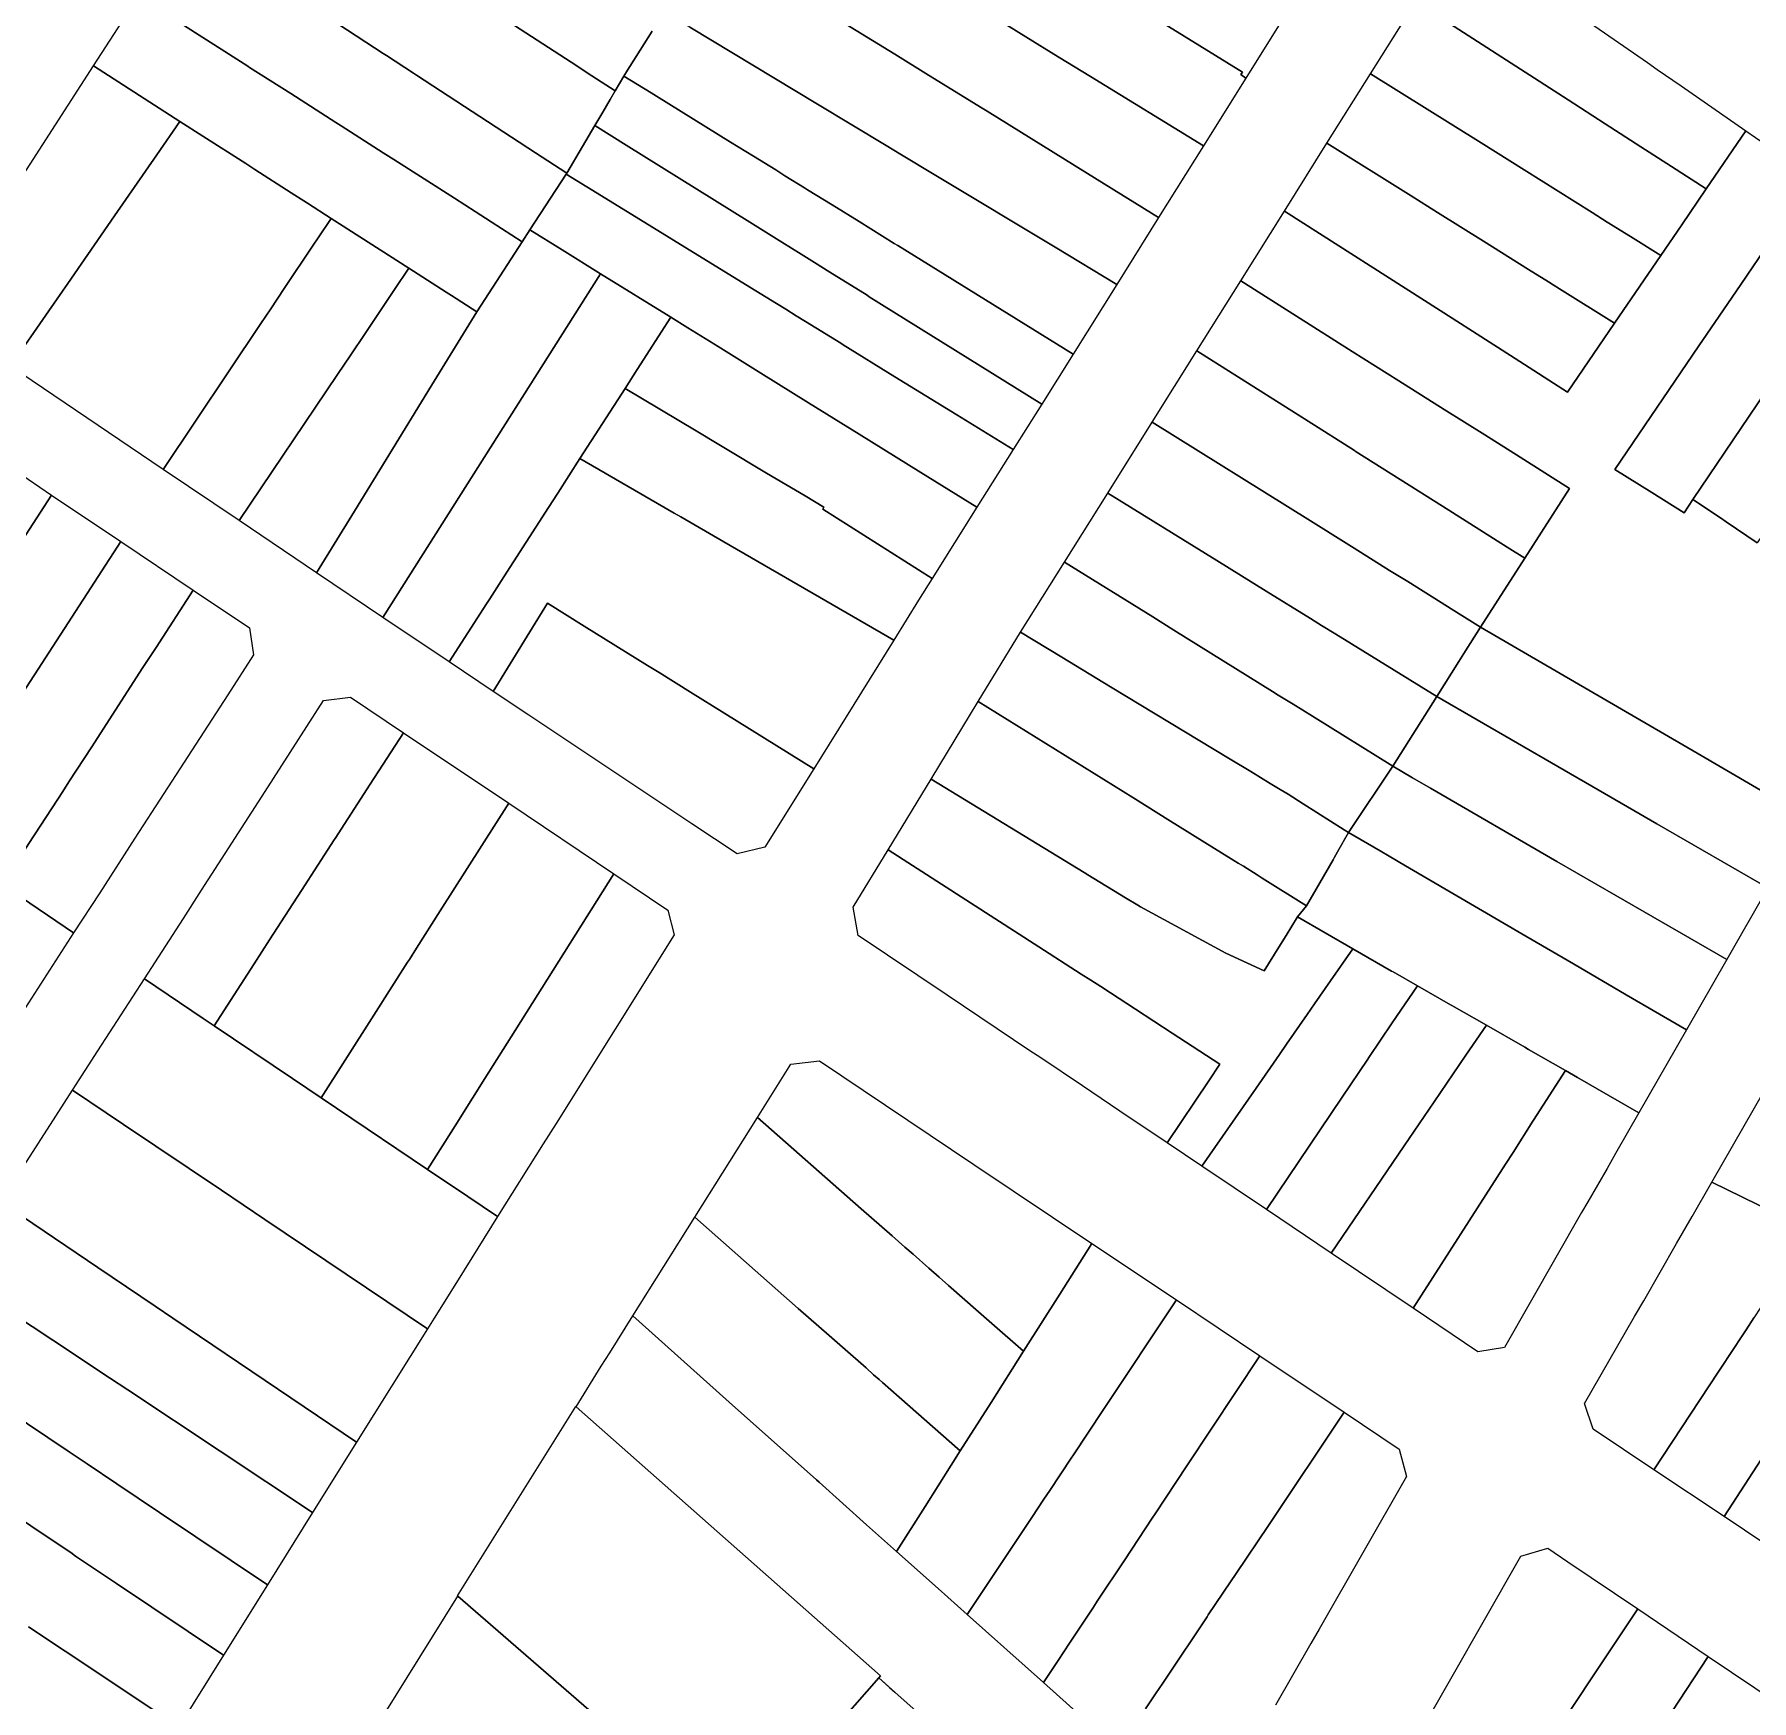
# Model space of a CAD drawing. Header units: metres. Extents: x 3 to 1005126, y 39 to 4383651.
# Drawn here: x 490633.2 to 490755.6, y 4370836.7 to 4370955.4 of the extents above; entities that cross this region are included whole.
import ezdxf

# ---------------------------------------------------------------- set-up
doc = ezdxf.new("R2010")
doc.units = ezdxf.units.M
doc.header["$MEASUREMENT"] = 0
doc.layers.add('TM_Llucmajor', color=7, linetype='Continuous')

msp = doc.modelspace()

# ---------------------------------------------------------------- linework, layer by layer
at = {"layer": 'TM_Llucmajor', "linetype": 'Continuous', "flags": 128}
for points in [[(490684.54, 4370967.11), (490687.67, 4370972.25), (490689.63, 4370971.04), (490697.98, 4370965.88), (490698.47, 4370965.58), (490700.12, 4370964.56), (490701.12, 4370963.94), (490703.58, 4370962.43), (490704.55, 4370961.83), (490704.86, 4370961.64), (490706.95, 4370960.35), (490707.97, 4370959.72), (490719.33, 4370952.7), (490719.23, 4370952.54), (490719.57, 4370952.27), (490716.55, 4370947.44), (490708.51, 4370952.38), (490706.2, 4370953.8), (490703.9, 4370955.21), (490701.51, 4370956.68), (490697.69, 4370959.03), (490695.32, 4370960.48), (490687.24, 4370965.45), (490684.54, 4370967.11)], [(490681.39, 4370962.13), (490684.08, 4370966.38), (490684.54, 4370967.11), (490687.24, 4370965.45), (490695.32, 4370960.48), (490697.69, 4370959.03), (490701.51, 4370956.68), (490703.9, 4370955.21), (490706.2, 4370953.8), (490708.51, 4370952.38), (490716.55, 4370947.44), (490713.36, 4370942.34), (490708.97, 4370945.06), (490701.13, 4370949.91), (490700.78, 4370950.13), (490696.96, 4370952.49), (490694.57, 4370953.97), (490691.38, 4370955.94), (490687.18, 4370958.54), (490685.23, 4370959.75), (490684.69, 4370960.09), (490681.39, 4370962.13)], [(490640.65, 4370958.11), (490643.96, 4370963.24), (490651.82, 4370958.12), (490654.93, 4370956.09), (490658.08, 4370954.04), (490658.32, 4370953.88), (490660.26, 4370952.62), (490660.47, 4370952.49), (490668.95, 4370946.96), (490671.18, 4370945.51), (490671.14, 4370945.44), (490668.55, 4370941.46), (490668, 4370940.62), (490665.8, 4370942.03), (490664.64, 4370942.77), (490663.17, 4370943.71), (490658.85, 4370946.48), (490658.09, 4370946.96), (490655.1, 4370948.87), (490654.72, 4370949.11), (490651.5, 4370951.17), (490648.57, 4370953.04), (490648.44, 4370953.13), (490640.65, 4370958.11)], [(490678.13, 4370956.99), (490679.55, 4370959.22), (490680.87, 4370961.31), (490681.39, 4370962.13), (490684.69, 4370960.09), (490685.23, 4370959.75), (490687.18, 4370958.54), (490691.38, 4370955.94), (490694.57, 4370953.97), (490696.96, 4370952.49), (490700.78, 4370950.13), (490701.13, 4370949.91), (490708.97, 4370945.06), (490713.36, 4370942.34), (490710.38, 4370937.57), (490705.98, 4370940.22), (490697.48, 4370945.34), (490694.92, 4370946.88), (490693.93, 4370947.47), (490689.04, 4370950.42), (490679.94, 4370955.9), (490678.13, 4370956.99)], [(490731.68, 4370957.71), (490734.58, 4370962.33), (490735.19, 4370962.38), (490748.21, 4370953.38), (490748.9, 4370952.9), (490750.61, 4370951.72), (490755.22, 4370948.53), (490752.39, 4370944.39), (490749.91, 4370945.98), (490747.72, 4370947.39), (490745.19, 4370949.02), (490742.55, 4370950.72), (490731.68, 4370957.71)], [(490637.44, 4370953.14), (490640.65, 4370958.11), (490648.44, 4370953.13), (490648.57, 4370953.04), (490651.5, 4370951.17), (490654.72, 4370949.11), (490655.1, 4370948.87), (490658.09, 4370946.96), (490658.85, 4370946.48), (490663.17, 4370943.71), (490664.64, 4370942.77), (490665.8, 4370942.03), (490668, 4370940.62), (490666.16, 4370937.78), (490664.76, 4370935.63), (490662.96, 4370936.78), (490662.59, 4370937.02), (490659.93, 4370938.73), (490654.38, 4370942.28), (490652.7, 4370943.36), (490651.53, 4370944.11), (490648.94, 4370945.77), (490648.3, 4370946.18), (490645.24, 4370948.14), (490643.61, 4370949.19), (490637.44, 4370953.14)], [(490728.47, 4370952.59), (490731.68, 4370957.71), (490742.55, 4370950.72), (490745.19, 4370949.02), (490747.72, 4370947.39), (490749.91, 4370945.98), (490752.39, 4370944.39), (490750.64, 4370941.82), (490749.15, 4370939.63), (490746.99, 4370940.98), (490745.33, 4370942.02), (490744.26, 4370942.7), (490739.42, 4370945.73), (490736.34, 4370947.66), (490728.47, 4370952.59)], [(490631.53, 4370931.75), (490627.27, 4370934.62), (490627.18, 4370934.69), (490626.8, 4370936.67), (490637.44, 4370953.14), (490643.61, 4370949.19), (490641.97, 4370946.82), (490638.95, 4370942.45), (490635.62, 4370937.64), (490634.27, 4370935.69), (490631.53, 4370931.75)], [(490673.17, 4370948.89), (490673.74, 4370949.85), (490674.26, 4370950.74), (490674.63, 4370951.37), (490675.25, 4370952.42), (490677.19, 4370951.22), (490677.58, 4370950.98), (490682.85, 4370947.72), (490684.49, 4370946.71), (490686.07, 4370945.73), (490686.73, 4370945.32), (490688.12, 4370944.46), (490688.34, 4370944.32), (490690.09, 4370943.24), (490692.01, 4370942.05), (490694.51, 4370940.5), (490694.78, 4370940.34), (490707.26, 4370932.61), (490705.03, 4370929.05), (490692.74, 4370936.7), (490692.58, 4370936.8), (490689.93, 4370938.45), (490688.83, 4370939.14), (490687.89, 4370939.72), (490686.51, 4370940.59), (490684.23, 4370942.01), (490675.41, 4370947.5), (490673.17, 4370948.89)], [(490725.36, 4370947.63), (490728.47, 4370952.59), (490736.34, 4370947.66), (490739.42, 4370945.73), (490744.26, 4370942.7), (490745.33, 4370942.02), (490746.99, 4370940.98), (490749.15, 4370939.63), (490745.86, 4370934.81), (490741.93, 4370937.26), (490741.49, 4370937.54), (490741.14, 4370937.76), (490739.73, 4370938.64), (490736.52, 4370940.65), (490733.24, 4370942.7), (490731.35, 4370943.88), (490725.36, 4370947.63)], [(490631.53, 4370931.75), (490634.27, 4370935.69), (490635.62, 4370937.64), (490638.95, 4370942.45), (490641.97, 4370946.82), (490643.61, 4370949.19), (490645.24, 4370948.14), (490648.3, 4370946.18), (490648.94, 4370945.77), (490651.53, 4370944.11), (490652.7, 4370943.36), (490654.38, 4370942.28), (490653.45, 4370940.89), (490653.1, 4370940.37), (490651.04, 4370937.28), (490650.08, 4370935.84), (490649.38, 4370934.79), (490642.42, 4370924.38), (490631.53, 4370931.75)], [(490671.14, 4370945.44), (490671.18, 4370945.51), (490672.3, 4370947.41), (490673.17, 4370948.89), (490675.41, 4370947.5), (490684.23, 4370942.01), (490686.51, 4370940.59), (490687.89, 4370939.72), (490688.83, 4370939.14), (490689.93, 4370938.45), (490692.58, 4370936.8), (490692.74, 4370936.7), (490705.03, 4370929.05), (490702.99, 4370925.81), (490698.97, 4370928.29), (490694.57, 4370931), (490690.88, 4370933.27), (490690.7, 4370933.38), (490688.2, 4370934.92), (490687.52, 4370935.34), (490686.78, 4370935.8), (490686.12, 4370936.21), (490683.91, 4370937.57), (490673.35, 4370944.08), (490671.14, 4370945.44)], [(490722.33, 4370942.8), (490725.36, 4370947.63), (490731.35, 4370943.88), (490733.24, 4370942.7), (490736.52, 4370940.65), (490739.73, 4370938.64), (490741.14, 4370937.76), (490741.49, 4370937.54), (490741.93, 4370937.26), (490745.86, 4370934.81), (490742.51, 4370929.9), (490738.76, 4370932.3), (490736.91, 4370933.48), (490733.43, 4370935.71), (490722.33, 4370942.8)], [(490668.55, 4370941.46), (490671.14, 4370945.44), (490673.35, 4370944.08), (490683.91, 4370937.57), (490686.12, 4370936.21), (490686.78, 4370935.8), (490687.52, 4370935.34), (490688.2, 4370934.92), (490690.7, 4370933.38), (490690.88, 4370933.27), (490694.57, 4370931), (490698.97, 4370928.29), (490702.99, 4370925.81), (490700.41, 4370921.69), (490696.41, 4370924.17), (490692.02, 4370926.9), (490688.41, 4370929.14), (490685.01, 4370931.26), (490681.96, 4370933.15), (490679.81, 4370934.48), (490678.6, 4370935.23), (490673.58, 4370938.34), (490670.85, 4370940.03), (490668.55, 4370941.46)], [(490748.5, 4370922.74), (490745.87, 4370924.39), (490751.86, 4370933.19), (490753.31, 4370935.32), (490754.85, 4370937.58), (490760.04, 4370945.2), (490764.84, 4370941.87), (490759.59, 4370934.33), (490757.99, 4370931.95), (490756.58, 4370929.87), (490751.44, 4370922.25), (490750.82, 4370921.29), (490748.5, 4370922.74)], [(490642.42, 4370924.38), (490649.38, 4370934.79), (490650.08, 4370935.84), (490651.04, 4370937.28), (490653.1, 4370940.37), (490653.45, 4370940.89), (490654.38, 4370942.28), (490659.93, 4370938.73), (490658.91, 4370937.21), (490657.48, 4370935.08), (490656.99, 4370934.37), (490656.8, 4370934.08), (490655.78, 4370932.56), (490654.83, 4370931.15), (490647.82, 4370920.75), (490642.42, 4370924.38)], [(490653.35, 4370917.03), (490656.05, 4370921.42), (490660.11, 4370928.04), (490661.53, 4370930.37), (490664.76, 4370935.63), (490666.16, 4370937.78), (490668, 4370940.62), (490668.55, 4370941.46), (490670.85, 4370940.03), (490673.58, 4370938.34), (490658.07, 4370913.84), (490653.35, 4370917.03)], [(490751.44, 4370922.25), (490756.58, 4370929.87), (490757.99, 4370931.95), (490759.59, 4370934.33), (490764.84, 4370941.87), (490769.31, 4370938.76), (490764.21, 4370931.16), (490762.2, 4370928.21), (490762.09, 4370928.05), (490759.76, 4370924.63), (490758.42, 4370922.66), (490756.03, 4370919.15), (490753.8, 4370920.66), (490753.4, 4370920.93), (490751.44, 4370922.25)], [(490647.82, 4370920.75), (490654.83, 4370931.15), (490655.78, 4370932.56), (490656.8, 4370934.08), (490656.99, 4370934.37), (490657.48, 4370935.08), (490658.91, 4370937.21), (490659.93, 4370938.73), (490662.59, 4370937.02), (490662.96, 4370936.78), (490664.76, 4370935.63), (490661.53, 4370930.37), (490660.11, 4370928.04), (490656.05, 4370921.42), (490653.35, 4370917.03), (490647.82, 4370920.75)], [(490658.07, 4370913.84), (490673.58, 4370938.34), (490678.6, 4370935.23), (490676.2, 4370931.51), (490675.33, 4370930.15), (490672.12, 4370925.16), (490670.53, 4370922.7), (490669.88, 4370921.68), (490667.38, 4370917.8), (490666.7, 4370916.74), (490665.69, 4370915.18), (490665.45, 4370914.81), (490662.79, 4370910.67), (490658.07, 4370913.84)], [(490716.09, 4370932.85), (490719.21, 4370937.82), (490727.16, 4370932.8), (490729.66, 4370931.22), (490730.49, 4370930.7), (490733.72, 4370928.66), (490736.6, 4370926.85), (490739.12, 4370925.26), (490742.64, 4370923.04), (490739.45, 4370918.06), (490738.19, 4370918.86), (490733.59, 4370921.77), (490730.57, 4370923.68), (490727.37, 4370925.7), (490727.31, 4370925.74), (490724.02, 4370927.83), (490716.09, 4370932.85)], [(490675.33, 4370930.15), (490676.2, 4370931.51), (490678.6, 4370935.23), (490679.81, 4370934.48), (490681.96, 4370933.15), (490685.01, 4370931.26), (490688.41, 4370929.14), (490692.02, 4370926.9), (490696.41, 4370924.17), (490700.41, 4370921.69), (490697.22, 4370916.62), (490689.43, 4370921.57), (490689.5, 4370921.7), (490688.16, 4370922.5), (490685.42, 4370924.13), (490682.36, 4370925.96), (490682.02, 4370926.16), (490680.39, 4370927.13), (490675.33, 4370930.15)], [(490712.89, 4370927.76), (490716.09, 4370932.85), (490724.02, 4370927.83), (490727.31, 4370925.74), (490727.37, 4370925.7), (490730.57, 4370923.68), (490733.59, 4370921.77), (490738.19, 4370918.86), (490739.45, 4370918.06), (490736.31, 4370913.15), (490734.41, 4370914.34), (490732.85, 4370915.31), (490731.11, 4370916.4), (490729.81, 4370917.2), (490727.29, 4370918.78), (490726.73, 4370919.13), (490724.18, 4370920.72), (490712.89, 4370927.76)], [(490672.12, 4370925.16), (490675.33, 4370930.15), (490680.39, 4370927.13), (490682.02, 4370926.16), (490682.36, 4370925.96), (490685.42, 4370924.13), (490688.16, 4370922.5), (490689.5, 4370921.7), (490689.43, 4370921.57), (490697.22, 4370916.62), (490696.25, 4370915.07), (490694.48, 4370912.22), (490682.37, 4370919.22), (490679.3, 4370921.01), (490678.84, 4370921.27), (490676.01, 4370922.91), (490672.12, 4370925.16)], [(490709.73, 4370922.71), (490712.89, 4370927.76), (490724.18, 4370920.72), (490726.73, 4370919.13), (490727.29, 4370918.78), (490729.81, 4370917.2), (490731.11, 4370916.4), (490732.85, 4370915.31), (490734.41, 4370914.34), (490736.31, 4370913.15), (490735.12, 4370911.28), (490734.76, 4370910.7), (490733.19, 4370908.2), (490725.98, 4370912.66), (490724.98, 4370913.28), (490724.18, 4370913.77), (490721.03, 4370915.72), (490717.51, 4370917.9), (490709.73, 4370922.71)], [(490616.15, 4370904.86), (490616.69, 4370905.71), (490618.67, 4370908.86), (490619.21, 4370909.73), (490620.41, 4370911.62), (490622.5, 4370914.93), (490624.45, 4370918.04), (490624.56, 4370918.21), (490627.05, 4370922.15), (490627.99, 4370923.64), (490629.45, 4370925.97), (490634.46, 4370922.55), (490629.41, 4370914.81), (490627.4, 4370911.73), (490627.04, 4370911.17), (490625.02, 4370908.07), (490624.33, 4370907), (490622.53, 4370904.25), (490622.19, 4370903.73), (490622.11, 4370903.61), (490620.85, 4370901.67), (490618.75, 4370903.09), (490617.82, 4370903.73), (490616.15, 4370904.86)], [(490662.79, 4370910.67), (490665.45, 4370914.81), (490665.69, 4370915.18), (490666.7, 4370916.74), (490667.38, 4370917.8), (490669.88, 4370921.68), (490670.53, 4370922.7), (490672.12, 4370925.16), (490676.01, 4370922.91), (490678.84, 4370921.27), (490679.3, 4370921.01), (490682.37, 4370919.22), (490694.48, 4370912.22), (490688.78, 4370903.06), (490681.56, 4370907.54), (490680.87, 4370907.97), (490679.99, 4370908.53), (490677.77, 4370909.91), (490676.93, 4370910.42), (490672.41, 4370913.23), (490669.81, 4370914.85), (490668.55, 4370912.82), (490665.92, 4370908.57), (490662.79, 4370910.67)], [(490620.85, 4370901.67), (490622.11, 4370903.61), (490622.19, 4370903.73), (490622.53, 4370904.25), (490624.33, 4370907), (490625.02, 4370908.07), (490627.04, 4370911.17), (490627.4, 4370911.73), (490629.41, 4370914.81), (490634.46, 4370922.55), (490639.39, 4370919.25), (490632.4, 4370908.46), (490632.32, 4370908.33), (490632.11, 4370908), (490630.55, 4370905.59), (490629.44, 4370903.89), (490625.82, 4370898.29), (490623.82, 4370899.66), (490623.11, 4370900.14), (490620.85, 4370901.67)], [(490706.64, 4370917.79), (490709.73, 4370922.71), (490717.51, 4370917.9), (490721.03, 4370915.72), (490724.18, 4370913.77), (490724.98, 4370913.28), (490725.98, 4370912.66), (490733.19, 4370908.2), (490730.06, 4370903.24), (490724.32, 4370906.8), (490722.94, 4370907.66), (490721.89, 4370908.31), (490721.47, 4370908.57), (490714.44, 4370912.94), (490712.94, 4370913.88), (490706.64, 4370917.79)], [(490625.82, 4370898.29), (490629.44, 4370903.89), (490630.55, 4370905.59), (490632.11, 4370908), (490632.32, 4370908.33), (490632.4, 4370908.46), (490639.39, 4370919.25), (490644.55, 4370915.79), (490641.91, 4370911.71), (490640.92, 4370910.2), (490637.53, 4370904.95), (490637.32, 4370904.62), (490635.7, 4370902.14), (490635.25, 4370901.45), (490633.7, 4370899.04), (490632.8, 4370897.66), (490632.73, 4370897.55), (490630.95, 4370894.81), (490628.48, 4370896.49), (490627.16, 4370897.38), (490625.82, 4370898.29)], [(490703.51, 4370912.8), (490706.64, 4370917.79), (490712.94, 4370913.88), (490714.44, 4370912.94), (490721.47, 4370908.57), (490721.89, 4370908.31), (490722.94, 4370907.66), (490724.32, 4370906.8), (490730.06, 4370903.24), (490726.95, 4370898.59), (490726.9, 4370898.52), (490726.59, 4370898.71), (490723.65, 4370900.57), (490722.59, 4370901.24), (490722.03, 4370901.58), (490721.32, 4370902), (490719.93, 4370902.86), (490718.45, 4370903.75), (490717.31, 4370904.43), (490709.94, 4370908.9), (490706.47, 4370911.01), (490703.51, 4370912.8)], [(490630.95, 4370894.81), (490632.73, 4370897.55), (490632.8, 4370897.66), (490633.7, 4370899.04), (490635.25, 4370901.45), (490635.7, 4370902.14), (490637.32, 4370904.62), (490637.53, 4370904.95), (490640.92, 4370910.2), (490641.91, 4370911.71), (490644.55, 4370915.79), (490648.56, 4370913.11), (490648.86, 4370911.19), (490647.01, 4370908.32), (490642.46, 4370901.3), (490640.4, 4370898.11), (490637.89, 4370894.22), (490636.03, 4370891.36), (490631.65, 4370894.33), (490630.95, 4370894.81)], [(490665.92, 4370908.57), (490668.55, 4370912.82), (490669.81, 4370914.85), (490672.41, 4370913.23), (490676.93, 4370910.42), (490677.77, 4370909.91), (490679.99, 4370908.53), (490680.87, 4370907.97), (490681.56, 4370907.54), (490688.78, 4370903.06), (490685.29, 4370897.47), (490683.31, 4370896.99), (490680.09, 4370899.14), (490677.53, 4370900.84), (490676.74, 4370901.37), (490668.47, 4370906.89), (490665.92, 4370908.57)], [(490700.5, 4370907.86), (490703.51, 4370912.8), (490706.47, 4370911.01), (490709.94, 4370908.9), (490717.31, 4370904.43), (490718.45, 4370903.75), (490719.93, 4370902.86), (490721.32, 4370902), (490722.03, 4370901.58), (490722.59, 4370901.24), (490723.65, 4370900.57), (490726.59, 4370898.71), (490726.9, 4370898.52), (490726.11, 4370897.13), (490725.86, 4370896.71), (490725.79, 4370896.58), (490723.9, 4370893.3), (490720.74, 4370895.27), (490720.39, 4370895.5), (490719.4, 4370896.11), (490719.02, 4370896.34), (490718.73, 4370896.53), (490715.78, 4370898.36), (490715.39, 4370898.59), (490714.21, 4370899.33), (490711.51, 4370901.02), (490700.5, 4370907.86)], [(490733.19, 4370908.2), (490734.76, 4370910.7), (490735.12, 4370911.28), (490736.31, 4370913.15), (490751.74, 4370904.18), (490759.64, 4370899.57), (490756.78, 4370894.57), (490748.86, 4370899.14), (490744.68, 4370901.55), (490733.19, 4370908.2)], [(490645.26, 4370885.26), (490641.07, 4370888.09), (490643.85, 4370892.4), (490645.15, 4370894.42), (490646.35, 4370896.29), (490649.67, 4370901.43), (490653.85, 4370907.92), (490655.76, 4370908.17), (490659.54, 4370905.63), (490657.17, 4370901.96), (490654.66, 4370898.08), (490654.6, 4370898), (490652.28, 4370894.39), (490651.4, 4370893.03), (490650, 4370890.88), (490648.89, 4370889.15), (490646.04, 4370884.74), (490645.26, 4370885.26)], [(490697.14, 4370902.31), (490700.5, 4370907.86), (490711.51, 4370901.02), (490714.21, 4370899.33), (490715.39, 4370898.59), (490715.78, 4370898.36), (490718.73, 4370896.53), (490719.02, 4370896.34), (490719.4, 4370896.11), (490720.39, 4370895.5), (490720.74, 4370895.27), (490723.9, 4370893.3), (490723.25, 4370892.5), (490722.44, 4370891.19), (490721.92, 4370890.34), (490720.89, 4370888.67), (490718.14, 4370889.93), (490713.72, 4370892.31), (490712.07, 4370893.21), (490711.87, 4370893.33), (490711, 4370893.87), (490708.32, 4370895.5), (490708.05, 4370895.66), (490697.14, 4370902.31)], [(490730.06, 4370903.24), (490733.19, 4370908.2), (490744.68, 4370901.55), (490748.86, 4370899.14), (490756.78, 4370894.57), (490753.85, 4370889.47), (490745.95, 4370894.04), (490741.75, 4370896.46), (490732.74, 4370901.68), (490731.46, 4370902.42), (490730.06, 4370903.24)], [(490653.67, 4370879.61), (490651.63, 4370880.99), (490646.04, 4370884.74), (490648.89, 4370889.15), (490650, 4370890.88), (490651.4, 4370893.03), (490652.28, 4370894.39), (490654.6, 4370898), (490654.66, 4370898.08), (490657.17, 4370901.96), (490659.54, 4370905.63), (490667.04, 4370900.62), (490662.15, 4370892.94), (490660.46, 4370890.27), (490659.96, 4370889.48), (490659.83, 4370889.29), (490657.42, 4370885.5), (490657.27, 4370885.25), (490653.67, 4370879.61)], [(490726.9, 4370898.52), (490726.95, 4370898.59), (490730.06, 4370903.24), (490731.46, 4370902.42), (490732.74, 4370901.68), (490741.75, 4370896.46), (490745.95, 4370894.04), (490753.85, 4370889.47), (490750.98, 4370884.46), (490746.68, 4370886.96), (490742.92, 4370889.17), (490739.53, 4370891.14), (490730.95, 4370896.15), (490729.8, 4370896.83), (490729.15, 4370897.21), (490726.9, 4370898.52)], [(490694.08, 4370897.29), (490697.14, 4370902.31), (490708.05, 4370895.66), (490708.32, 4370895.5), (490711, 4370893.87), (490711.87, 4370893.33), (490712.07, 4370893.21), (490713.72, 4370892.31), (490718.14, 4370889.93), (490720.89, 4370888.67), (490721.92, 4370890.34), (490722.44, 4370891.19), (490723.25, 4370892.5), (490727.2, 4370890.23), (490725.61, 4370887.94), (490724.47, 4370886.31), (490723.94, 4370885.54), (490722.48, 4370883.43), (490721.97, 4370882.7), (490720.31, 4370880.3), (490716.45, 4370874.74), (490713.97, 4370876.41), (490716.94, 4370880.83), (490717.73, 4370882), (490714.32, 4370884.22), (490711.72, 4370885.93), (490709.94, 4370887.09), (490709.24, 4370887.54), (490708.53, 4370888), (490707.85, 4370888.43), (490704.83, 4370890.38), (490701.68, 4370892.4), (490694.08, 4370897.29)], [(490661.26, 4370874.51), (490654.76, 4370878.88), (490653.67, 4370879.61), (490657.27, 4370885.25), (490657.42, 4370885.5), (490659.83, 4370889.29), (490659.96, 4370889.48), (490660.46, 4370890.27), (490662.15, 4370892.94), (490667.04, 4370900.62), (490674.52, 4370895.58), (490667.49, 4370884.41), (490665.34, 4370880.98), (490663.57, 4370878.18), (490663.38, 4370877.88), (490661.26, 4370874.51)], [(490723.25, 4370892.5), (490723.9, 4370893.3), (490725.79, 4370896.58), (490725.86, 4370896.71), (490726.11, 4370897.13), (490726.9, 4370898.52), (490729.15, 4370897.21), (490729.8, 4370896.83), (490730.95, 4370896.15), (490739.53, 4370891.14), (490742.92, 4370889.17), (490746.68, 4370886.96), (490750.98, 4370884.46), (490747.59, 4370878.54), (490743.22, 4370881.05), (490742.35, 4370881.55), (490739.72, 4370883.06), (490739.45, 4370883.22), (490736.72, 4370884.78), (490734.26, 4370886.18), (490734.17, 4370886.24), (490731.8, 4370887.59), (490730.07, 4370888.58), (490729.96, 4370888.64), (490727.2, 4370890.23), (490723.25, 4370892.5)], [(490698.3, 4370886.92), (490691.94, 4370891.19), (490691.59, 4370893.19), (490694.08, 4370897.29), (490701.68, 4370892.4), (490704.83, 4370890.38), (490707.85, 4370888.43), (490708.53, 4370888), (490709.24, 4370887.54), (490709.94, 4370887.09), (490711.72, 4370885.93), (490714.32, 4370884.22), (490717.73, 4370882), (490716.94, 4370880.83), (490713.97, 4370876.41), (490710.59, 4370878.67), (490707.93, 4370880.46), (490704.96, 4370882.45), (490704.18, 4370882.97), (490698.3, 4370886.92)], [(490663.03, 4370873.31), (490662.92, 4370873.39), (490661.26, 4370874.51), (490663.38, 4370877.88), (490663.57, 4370878.18), (490665.34, 4370880.98), (490667.49, 4370884.41), (490674.52, 4370895.58), (490678.38, 4370892.99), (490678.82, 4370891.22), (490670.41, 4370877.79), (490669.5, 4370876.34), (490666.25, 4370871.15), (490663.03, 4370873.31)], [(490716.45, 4370874.74), (490720.31, 4370880.3), (490721.97, 4370882.7), (490722.48, 4370883.43), (490723.94, 4370885.54), (490724.47, 4370886.31), (490725.61, 4370887.94), (490727.2, 4370890.23), (490729.96, 4370888.64), (490730.07, 4370888.58), (490731.8, 4370887.59), (490730.01, 4370884.95), (490728.34, 4370882.48), (490728.26, 4370882.37), (490726.45, 4370879.67), (490721.04, 4370871.66), (490716.45, 4370874.74)], [(490661.24, 4370863.14), (490649.66, 4370870.93), (490646.56, 4370873.02), (490639.59, 4370877.71), (490635.96, 4370880.16), (490637.76, 4370882.96), (490641.07, 4370888.09), (490645.26, 4370885.26), (490646.04, 4370884.74), (490651.63, 4370880.99), (490653.67, 4370879.61), (490654.76, 4370878.88), (490661.26, 4370874.51), (490662.92, 4370873.39), (490663.03, 4370873.31), (490666.25, 4370871.15), (490663.43, 4370866.65), (490661.72, 4370863.91), (490661.24, 4370863.14)], [(490721.04, 4370871.66), (490726.45, 4370879.67), (490728.26, 4370882.37), (490728.34, 4370882.48), (490730.01, 4370884.95), (490731.8, 4370887.59), (490734.17, 4370886.24), (490734.26, 4370886.18), (490736.72, 4370884.78), (490735.26, 4370882.64), (490733, 4370879.33), (490730.87, 4370876.19), (490725.66, 4370868.54), (490721.04, 4370871.66)], [(490725.66, 4370868.54), (490730.87, 4370876.19), (490733, 4370879.33), (490735.26, 4370882.64), (490736.72, 4370884.78), (490739.45, 4370883.22), (490739.72, 4370883.06), (490742.35, 4370881.55), (490740.08, 4370878.01), (490740.04, 4370877.95), (490738.62, 4370875.72), (490738.08, 4370874.89), (490731.5, 4370864.62), (490725.66, 4370868.54)], [(490694.36, 4370869.78), (490692.16, 4370871.71), (490684.77, 4370878.21), (490687.15, 4370882), (490689.18, 4370882.25), (490700.2, 4370874.87), (490708.61, 4370869.24), (490706.32, 4370865.62), (490703.73, 4370861.55), (490701.47, 4370863.53), (490700.51, 4370864.37), (490698.39, 4370866.24), (490697.71, 4370866.84), (490696.99, 4370867.47), (490695.86, 4370868.46), (490695.27, 4370868.98), (490694.36, 4370869.78)], [(490731.5, 4370864.62), (490738.08, 4370874.89), (490738.62, 4370875.72), (490740.04, 4370877.95), (490740.08, 4370878.01), (490742.35, 4370881.55), (490743.22, 4370881.05), (490747.59, 4370878.54), (490745.93, 4370875.64), (490745.32, 4370874.58), (490743.95, 4370872.2), (490743.51, 4370871.43), (490738, 4370861.81), (490736.12, 4370861.51), (490731.5, 4370864.62)], [(490637.75, 4370867.53), (490630.83, 4370872.2), (490634.77, 4370878.31), (490635.96, 4370880.16), (490639.59, 4370877.71), (490646.56, 4370873.02), (490649.66, 4370870.93), (490661.24, 4370863.14), (490656.19, 4370855.08), (490645.01, 4370862.63), (490643.1, 4370863.92), (490641.84, 4370864.77), (490637.75, 4370867.53)], [(490752.78, 4370873.59), (490756.57, 4370880.17), (490760.73, 4370877.83), (490764.56, 4370875.65), (490766.31, 4370874.67), (490773.41, 4370870.66), (490770.89, 4370866.22), (490770.68, 4370865.84), (490770.27, 4370865.12), (490766.72, 4370866.85), (490765.24, 4370867.55), (490762.93, 4370868.67), (490762.33, 4370868.97), (490759.91, 4370870.14), (490758.28, 4370870.92), (490752.78, 4370873.59)], [(490689.88, 4370862.68), (490687.68, 4370864.61), (490680.31, 4370871.11), (490684.77, 4370878.21), (490692.16, 4370871.71), (490694.36, 4370869.78), (490695.27, 4370868.98), (490695.86, 4370868.46), (490696.99, 4370867.47), (490697.71, 4370866.84), (490698.39, 4370866.24), (490700.51, 4370864.37), (490701.47, 4370863.53), (490703.73, 4370861.55), (490701.42, 4370857.9), (490699.82, 4370855.39), (490699.22, 4370854.45), (490694.86, 4370858.29), (490693.69, 4370859.32), (490693.45, 4370859.53), (490693.05, 4370859.88), (490692.51, 4370860.36), (490690.83, 4370861.84), (490689.88, 4370862.68)], [(490748.66, 4370853.11), (490744.34, 4370856), (490743.71, 4370857.83), (490747.27, 4370864.02), (490747.93, 4370865.15), (490750.27, 4370869.22), (490751.38, 4370871.15), (490752.78, 4370873.59), (490758.28, 4370870.92), (490759.91, 4370870.14), (490756.58, 4370865.12), (490756.46, 4370864.94), (490756.29, 4370864.69), (490755.79, 4370863.93), (490755.24, 4370863.09), (490753.97, 4370861.18), (490753.66, 4370860.7), (490753.24, 4370860.06), (490748.66, 4370853.11)], [(490634.55, 4370862.34), (490631.6, 4370864.3), (490630.75, 4370864.86), (490627.49, 4370867.02), (490630.83, 4370872.2), (490637.75, 4370867.53), (490641.84, 4370864.77), (490643.1, 4370863.92), (490645.01, 4370862.63), (490656.19, 4370855.08), (490653.06, 4370850.06), (490639.89, 4370858.8), (490638.59, 4370859.66), (490634.55, 4370862.34)], [(490688.98, 4370852.38), (490686.38, 4370854.7), (490683.21, 4370857.52), (490675.88, 4370864.07), (490680.31, 4370871.11), (490687.68, 4370864.61), (490689.88, 4370862.68), (490690.83, 4370861.84), (490692.51, 4370860.36), (490693.05, 4370859.88), (490693.45, 4370859.53), (490693.69, 4370859.32), (490694.86, 4370858.29), (490699.22, 4370854.45), (490698.58, 4370853.43), (490696.71, 4370850.48), (490694.68, 4370847.29), (490692.55, 4370849.19), (490689.16, 4370852.22), (490688.98, 4370852.38)], [(490699.71, 4370842.8), (490697.64, 4370844.65), (490694.68, 4370847.29), (490696.71, 4370850.48), (490698.58, 4370853.43), (490699.22, 4370854.45), (490699.82, 4370855.39), (490701.42, 4370857.9), (490703.73, 4370861.55), (490706.32, 4370865.62), (490708.61, 4370869.24), (490714.64, 4370865.21), (490709.39, 4370857.34), (490707.29, 4370854.17), (490707.13, 4370853.93), (490705.6, 4370851.64), (490705.19, 4370851.02), (490704.32, 4370849.71), (490700.85, 4370844.51), (490699.71, 4370842.8)], [(490625.87, 4370860.98), (490624.28, 4370862.05), (490627.49, 4370867.02), (490630.75, 4370864.86), (490631.6, 4370864.3), (490634.55, 4370862.34), (490638.59, 4370859.66), (490639.89, 4370858.8), (490653.06, 4370850.06), (490649.85, 4370844.91), (490642.16, 4370850.07), (490639.11, 4370852.11), (490636.99, 4370853.53), (490635.64, 4370854.44), (490628.3, 4370859.36), (490625.87, 4370860.98)], [(490705.15, 4370837.94), (490699.71, 4370842.8), (490700.85, 4370844.51), (490704.32, 4370849.71), (490705.19, 4370851.02), (490705.6, 4370851.64), (490707.13, 4370853.93), (490707.29, 4370854.17), (490709.39, 4370857.34), (490714.64, 4370865.21), (490720.57, 4370861.23), (490715.37, 4370853.38), (490713.11, 4370849.97), (490712.9, 4370849.66), (490710.95, 4370846.7), (490708.99, 4370843.74), (490708.71, 4370843.32), (490707.01, 4370840.75), (490706.2, 4370839.52), (490705.15, 4370837.94)], [(490693.41, 4370838.29), (490693.54, 4370838.42), (490671.85, 4370857.6), (490673.64, 4370860.48), (490674.24, 4370861.44), (490675.88, 4370864.07), (490683.21, 4370857.52), (490686.38, 4370854.7), (490688.98, 4370852.38), (490689.16, 4370852.22), (490692.55, 4370849.19), (490694.68, 4370847.29), (490697.64, 4370844.65), (490699.71, 4370842.8), (490705.15, 4370837.94), (490710.48, 4370833.18), (490711.86, 4370831.95), (490711.95, 4370831.87), (490716.72, 4370827.62), (490712.9, 4370820.94), (490694.56, 4370837.27), (490693.41, 4370838.29)], [(490623.28, 4370855.62), (490621.09, 4370857.09), (490624.28, 4370862.05), (490625.87, 4370860.98), (490628.3, 4370859.36), (490635.64, 4370854.44), (490636.99, 4370853.53), (490639.11, 4370852.11), (490642.16, 4370850.07), (490649.85, 4370844.91), (490646.72, 4370839.89), (490639.08, 4370845.01), (490636.17, 4370846.96), (490635.82, 4370847.2), (490633.94, 4370848.47), (490630.18, 4370850.99), (490627.64, 4370852.69), (490627.09, 4370853.06), (490625.89, 4370853.87), (490624.94, 4370854.51), (490623.28, 4370855.62)], [(490671.85, 4370857.6), (490693.54, 4370838.42), (490693.41, 4370838.29), (490683.49, 4370826.97), (490683.35, 4370826.81), (490663.42, 4370844.09), (490663.38, 4370844.13), (490671.83, 4370857.62), (490671.85, 4370857.6)], [(490732.54, 4370820.75), (490731, 4370821.63), (490726.28, 4370824.32), (490727.88, 4370827.13), (490731.7, 4370833.83), (490739.18, 4370846.96), (490741.1, 4370847.51), (490742.52, 4370846.55), (490747.51, 4370843.19), (490745.04, 4370839.49), (490742.3, 4370835.39), (490742.25, 4370835.31), (490739.58, 4370831.3), (490738.37, 4370829.49), (490737.82, 4370828.66), (490737.56, 4370828.27), (490736.49, 4370826.67), (490735.92, 4370825.82), (490735.67, 4370825.45), (490735.01, 4370824.46), (490734.81, 4370824.16), (490734.34, 4370823.45), (490732.54, 4370820.75)], [(490694.56, 4370837.27), (490712.9, 4370820.94), (490705.6, 4370808.17), (490701.56, 4370811.51), (490695.5, 4370816.54), (490692.68, 4370818.98), (490685.94, 4370824.83), (490685.04, 4370825.62), (490683.81, 4370826.68), (490683.49, 4370826.97), (490693.41, 4370838.29), (490694.19, 4370837.59), (490694.56, 4370837.27)]]:
    msp.add_lwpolyline(points, close=True, dxfattribs=at)
for points in [[(490722.13, 4370956.37), (490719.57, 4370952.27), (490719.23, 4370952.54), (490719.33, 4370952.7), (490707.97, 4370959.72)], [(490665.84, 4370957.06), (490671.9, 4370953.14), (490672.64, 4370952.66), (490674.63, 4370951.37), (490674.26, 4370950.74), (490673.74, 4370949.85), (490673.17, 4370948.89), (490672.3, 4370947.41), (490671.18, 4370945.51), (490668.95, 4370946.96), (490660.47, 4370952.49), (490660.26, 4370952.62), (490658.32, 4370953.88), (490658.08, 4370954.04), (490654.93, 4370956.09)], [(490677.27, 4370955.63), (490676.12, 4370953.82), (490675.5, 4370952.84), (490675.25, 4370952.42), (490674.63, 4370951.37), (490672.64, 4370952.66), (490671.9, 4370953.14), (490665.84, 4370957.06)], [(490679.94, 4370955.9), (490689.04, 4370950.42), (490693.93, 4370947.47), (490694.92, 4370946.88), (490697.48, 4370945.34), (490705.98, 4370940.22), (490710.38, 4370937.57), (490707.26, 4370932.61), (490694.78, 4370940.34), (490694.51, 4370940.5), (490692.01, 4370942.05), (490690.09, 4370943.24), (490688.34, 4370944.32), (490688.12, 4370944.46), (490686.73, 4370945.32), (490686.07, 4370945.73), (490684.49, 4370946.71), (490682.85, 4370947.72), (490677.58, 4370950.98), (490677.19, 4370951.22), (490675.25, 4370952.42), (490675.25, 4370952.42), (490675.5, 4370952.84), (490676.12, 4370953.82), (490677.27, 4370955.63)], [(490759.64, 4370899.57), (490751.74, 4370904.18), (490736.31, 4370913.15), (490739.45, 4370918.06), (490742.64, 4370923.04), (490739.12, 4370925.26), (490736.6, 4370926.85), (490733.72, 4370928.66), (490730.49, 4370930.7), (490729.66, 4370931.22), (490727.16, 4370932.8), (490719.21, 4370937.82), (490719.21, 4370937.82), (490722.33, 4370942.8), (490733.43, 4370935.71), (490736.91, 4370933.48), (490738.76, 4370932.3), (490742.51, 4370929.9), (490745.86, 4370934.81), (490749.15, 4370939.63), (490750.64, 4370941.82), (490752.39, 4370944.39), (490755.22, 4370948.53), (490760.04, 4370945.2), (490754.85, 4370937.58), (490753.31, 4370935.32), (490751.86, 4370933.19), (490745.87, 4370924.39), (490748.5, 4370922.74), (490750.82, 4370921.29), (490751.44, 4370922.25), (490753.4, 4370920.93), (490753.8, 4370920.66), (490756.03, 4370919.15)], [(490631.65, 4370894.33), (490636.03, 4370891.36), (490632.39, 4370885.71)], [(490758.64, 4370857.42), (490753.66, 4370849.77), (490748.66, 4370853.11), (490748.66, 4370853.11), (490753.24, 4370860.06), (490753.66, 4370860.7), (490753.97, 4370861.18), (490755.24, 4370863.09), (490755.79, 4370863.93)], [(490710.48, 4370833.18), (490705.15, 4370837.94), (490706.2, 4370839.52), (490707.01, 4370840.75), (490708.71, 4370843.32), (490708.99, 4370843.74), (490710.95, 4370846.7), (490712.9, 4370849.66), (490713.11, 4370849.97), (490715.37, 4370853.38), (490720.57, 4370861.23), (490726.59, 4370857.2), (490721.18, 4370849.14), (490718.88, 4370845.71), (490718.48, 4370845.12), (490716.9, 4370842.76), (490716.81, 4370842.63), (490715.86, 4370841.2), (490715.43, 4370840.56), (490715.28, 4370840.33), (490714.75, 4370839.55), (490713.65, 4370837.91), (490713.14, 4370837.14), (490712.43, 4370836.08)], [(490712.43, 4370836.08), (490713.14, 4370837.14), (490713.65, 4370837.91), (490714.75, 4370839.55), (490715.28, 4370840.33), (490715.43, 4370840.56), (490715.86, 4370841.2), (490716.81, 4370842.63), (490716.9, 4370842.76), (490718.48, 4370845.12), (490718.88, 4370845.71), (490721.18, 4370849.14), (490726.59, 4370857.2), (490730.51, 4370854.58), (490731.02, 4370852.63), (490724.8, 4370841.76), (490724.21, 4370840.73), (490721.7, 4370836.34)], [(490759.39, 4370845.93), (490753.66, 4370849.77), (490753.66, 4370849.77), (490758.64, 4370857.42)], [(490630.18, 4370850.99), (490633.94, 4370848.47), (490635.82, 4370847.2), (490636.17, 4370846.96), (490639.08, 4370845.01), (490646.72, 4370839.89), (490643.54, 4370834.8), (490635.43, 4370840.18), (490632.82, 4370841.91)], [(490646.49, 4370816.96), (490663.42, 4370844.09), (490683.35, 4370826.81)], [(490742.3, 4370835.39), (490745.04, 4370839.49), (490747.51, 4370843.19), (490752.53, 4370839.81), (490747.34, 4370831.91)], [(490632.82, 4370841.91), (490635.43, 4370840.18), (490643.54, 4370834.8), (490640.38, 4370829.72), (490633.32, 4370834.44), (490632.14, 4370835.22)], [(490747.34, 4370831.91), (490752.53, 4370839.81), (490757.51, 4370836.46)]]:
    msp.add_lwpolyline(points, dxfattribs=at)

doc.saveas('drawing.dxf')
